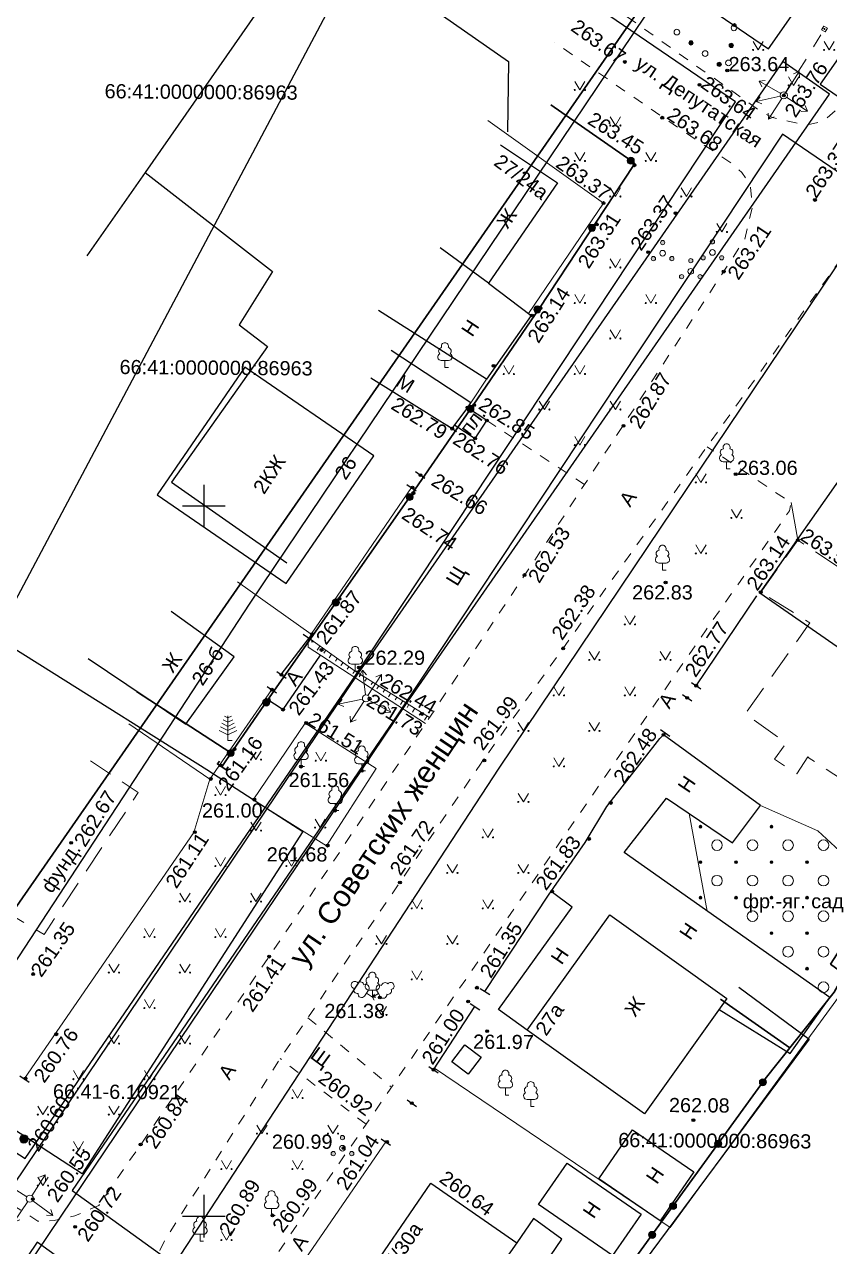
# Model space of a CAD drawing. Header units: metres. Extents: x -1448899 to 1563798, y -293564 to 398817.
# Drawn here: x 40487.4 to 40544.1, y 36947.9 to 37033.9 of the extents above; entities that cross this region are included whole.
import ezdxf
from ezdxf.enums import TextEntityAlignment as Align

# ---------------------------------------------------------------- set-up
doc = ezdxf.new("R2010")
doc.units = ezdxf.units.M
doc.set_wipeout_variables(frame=1)
doc.header["$PDMODE"] = 32
doc.header["$PDSIZE"] = 0.2
for name, pattern in [('atp_1.5x1.5', [3, 1.5, -1.5]), ('atp_1x1', [2, 1, -1]), ('atp_2x1', [3, 2, -1])]:
    doc.linetypes.add(name, pattern=pattern)
for name, color, linetype in [('LABELS', 254, 'Continuous'), ('P', 94, 'Continuous'), ('T', 1, 'Continuous'), ('Z', 30, 'Continuous'), ('Автодорожное хозяйство', 7, 'Continuous'), ('Газопроводы', 7, 'Continuous'), ('граница ск ЕКБ', 7, 'Continuous'), ('Здания и строения', 7, 'Continuous'), ('кадастр', 7, 'Continuous'), ('Объекты электропередачи', 7, 'Continuous'), ('Ограждения', 7, 'Continuous'), ('Откосы', 7, 'Continuous'), ('Отметка', 7, 'Continuous'), ('Пикет', 7, 'Continuous'), ('Растительность', 7, 'Continuous'), ('Сетка координат', 7, 'Continuous')]:
    doc.layers.add(name, color=color, linetype=linetype)
doc.styles.get("Standard").update_dxf_attribs({"font": 'arial.ttf'})
doc.styles.add('Бм431', font='')
doc.styles.get('Бм431').set_extended_font_data('Bm431', italic=True)
doc.linetypes.add('atp_0x1', pattern='A,0,[133,ltypeshp.shx,S=0.05,R=0,X=0,Y=0],-1', length=1)
doc.linetypes.add('atp_121_g', pattern='A,8,-0.6,["Г",Бм431,S=2,R=0,X=0,Y=-1],-2.3,24', length=34.9)
doc.linetypes.add('atp_474_1a', pattern='A,1,-0.4,[133,ltypeshp.shx,S=0.1,R=0,X=0,Y=0],0.0001,[133,ltypeshp.shx,S=0.2,R=0,X=-0.1,Y=0],0,[133,ltypeshp.shx,S=0.3,R=0,X=-0.2,Y=0],0.0001,[133,ltypeshp.shx,S=0.4,R=0,X=-0.3,Y=0],0,[133,ltypeshp.shx,S=0.5,R=0,X=-0.4,Y=0],0.0001,[130,ltypeshp.shx,S=0.25,R=0,X=0.1,Y=0.75],-0.6,3', length=5.0003)
doc.linetypes.add('atp_474_2a', pattern='A,1,-0.4,[133,ltypeshp.shx,S=0.1,R=0,X=0,Y=0],0.0001,[133,ltypeshp.shx,S=0.2,R=0,X=-0.1,Y=0],0,[133,ltypeshp.shx,S=0.3,R=0,X=-0.2,Y=0],0.0001,[133,ltypeshp.shx,S=0.4,R=0,X=-0.3,Y=0],0,[133,ltypeshp.shx,S=0.5,R=0,X=-0.4,Y=0],-0.6,3', length=5.0002)
doc.linetypes.add('atp_475_1', pattern='A,2.5,[130,ltypeshp.shx,S=0.4,R=0,X=0,Y=0.4],2.5', length=5)
doc.linetypes.add('atp_476_3', pattern='A,1,[131,ltypeshp.shx,S=0.56,R=0,X=-0.56,Y=-0.56],5,[131,ltypeshp.shx,S=0.56,R=180,X=0.56,Y=0.56],4', length=10)

# ---------------------------------------------------------------- blocks, each defined once
blk = doc.blocks.new('A$C441d7248')
at = {"layer": 'граница ск ЕКБ', "color": 5, "lineweight": 30}
blk.add_lwpolyline([(216.791, 5.82), (307.271, 137.682), (92.911, 286.428), (0, 152.622), (216.791, 5.82)], dxfattribs=at)
blk = doc.blocks.new('atp_390a')
at = {"color": 0, "linetype": 'ByBlock', "lineweight": -2}
for points in [[(0, 0.99), (-0.51, 0.99)], [(0, 0.99), (0.51, 0.99)], [(0, 0), (0, 0.99)], [(0.5, 0), (0, 0)]]:
    blk.add_lwpolyline(points, dxfattribs=at)
for centre, start, end in [((0, 3), 90, 202.242), ((0, 3), 337.758, 90), ((-0.51, 1.49), 115.6346, 270), ((-0.39, 2.32), 97.9406, 227.8197), ((0.39, 2.32), 312.1803, 82.0594), ((0.51, 1.49), 270, 64.3654)]:
    blk.add_arc(centre, 0.5, start, end, dxfattribs=at)
blk = doc.blocks.new('atp_106a')
at = {"color": 0, "linetype": 'ByBlock', "lineweight": -2}
blk.add_circle((0, 0), 0.5, dxfattribs=at)
blk = doc.blocks.new('atp_115c')
at = {"color": 0, "linetype": 'ByBlock', "lineweight": -2}
for points in [[(3.29, -0.5), (4, 0), (3.29, 0.5)], [(0.5, 0), (4, 0)]]:
    blk.add_lwpolyline(points, dxfattribs=at)
blk = doc.blocks.new('atp_107a')
at = {"linetype": 'ByBlock', "lineweight": -2}
h = blk.add_hatch(color=0, dxfattribs=at)
edge = h.paths.add_edge_path()
edge.add_arc((0, 0), 0.5, 0, 360)
at = {"color": 0, "linetype": 'ByBlock', "lineweight": -2}
blk.add_circle((0, 0), 0.5, dxfattribs=at)
blk = doc.blocks.new('atp_395')
at = {"linetype": 'ByBlock', "lineweight": -2}
h = blk.add_hatch(color=0, dxfattribs=at)
h.paths.add_polyline_path([(0.3, 1.5, 1), (-0.3, 1.5, 1)])
h.paths.add_polyline_path([(-1.6, -0.75, 1), (-1, -0.75, 1)])
h.paths.add_polyline_path([(1.6, -0.75, 1), (1, -0.75, 1)])
at = {"color": 0, "linetype": 'ByBlock', "lineweight": -2}
for centre, radius in [((0, 1.5), 0.3), ((0, 0), 0.4), ((-1.3, -0.75), 0.3), ((1.3, -0.75), 0.3)]:
    blk.add_circle(centre, radius, dxfattribs=at)
blk = doc.blocks.new('atp_390f')
at = {"color": 0, "linetype": 'ByBlock', "lineweight": -2}
for points in [[(0.5, 3.45), (0, 3.2), (-0.5, 3.45)], [(0.6, 0), (0, 0), (0, 3.5)], [(1.06, 1.93), (0, 1.4), (-1.06, 1.93)], [(0.88, 2.44), (0, 2), (-0.87, 2.44)], [(0.68, 2.94), (0, 2.6), (-0.68, 2.94)], [(1.25, 1.43), (0, 0.8), (-1.25, 1.43)]]:
    blk.add_lwpolyline(points, dxfattribs=at)
blk = doc.blocks.new('atp_108f')
at = {"color": 0, "linetype": 'ByBlock', "lineweight": -2}
blk.add_wipeout([(-0.3, -0.3), (0.3, -0.3), (0.3, 0.3), (-0.3, 0.3)], dxfattribs=at)
at = {"linetype": 'ByBlock', "lineweight": -2}
h = blk.add_hatch(color=0, dxfattribs=at)
edge = h.paths.add_edge_path()
edge.add_arc((0, 0), 0.072, 0, 360)
at = {"color": 0, "linetype": 'ByBlock', "lineweight": -2}
blk.add_lwpolyline([(-0.3, -0.3), (0.3, -0.3), (0.3, 0.3), (-0.3, 0.3)], close=True, dxfattribs=at)
blk.add_circle((0, 0), 0.072, dxfattribs=at)
blk = doc.blocks.new('atp_397b')
at = {"color": 0, "linetype": 'ByBlock', "lineweight": -2}
blk.add_circle((0, 0), 0.4, dxfattribs=at)
blk = doc.blocks.new('atp_397a')
at = {"linetype": 'ByBlock', "lineweight": -2}
blk.add_hatch(color=0, dxfattribs=at).paths.add_polyline_path([(-0.3, 0, 1), (0.3, 0, 1)])
at = {"color": 0, "linetype": 'ByBlock', "lineweight": -2}
blk.add_circle((0, 0), 0.3, dxfattribs=at)
blk = doc.blocks.new('atp_409')
at = {"color": 0, "linetype": 'ByBlock', "lineweight": -2}
blk.add_circle((0, 0), 0.75, dxfattribs=at)
blk = doc.blocks.new('atp_410')
at = {"linetype": 'ByBlock', "lineweight": -2}
h = blk.add_hatch(color=0, dxfattribs=at)
edge = h.paths.add_edge_path()
edge.add_arc((0, 0), 0.2, 0, 360)
at = {"color": 0, "linetype": 'ByBlock', "lineweight": -2}
blk.add_circle((0, 0), 0.2, dxfattribs=at)
blk = doc.blocks.new('atp_416')
at = {"color": 0, "linetype": 'ByBlock', "lineweight": -2}
blk.add_lwpolyline([(0.72, 1.2), (0, 0), (-0.72, 1.2)], dxfattribs=at)
for centre in [(-0.72, 0), (0.72, 0)]:
    blk.add_circle(centre, 0.075, dxfattribs=at)
blk = doc.blocks.new('atp_122c')
at = {"linetype": 'ByBlock', "lineweight": -2}
h = blk.add_hatch(color=0, dxfattribs=at)
edge = h.paths.add_edge_path()
edge.add_arc((0, 0), 0.6, 0, 360)
at = {"color": 0, "linetype": 'ByBlock', "lineweight": -2}
blk.add_circle((0, 0), 0.6, dxfattribs=at)
blk = doc.blocks.new('atp_122b')
at = {"color": 0, "linetype": 'ByBlock', "lineweight": -2}
blk.add_lwpolyline([(0.5, 0.75), (0, 0.75), (0, -0.75), (0.5, -0.75)], dxfattribs=at)
blk = doc.blocks.new('A$C0BB7152E')
at = {"layer": 'P', "linetype": 'Continuous'}
for points in [[(1532936.3, 387509.92), (1532947.55, 387526.19), (1532965.08, 387513.41), (1532953.81, 387497.97)], [(1532849.27, 387494.03), (1532851.59, 387497.3), (1532862.9, 387511.72), (1532867.12, 387515.92), (1532885.83, 387504.39), (1532897.47, 387497.21), (1532901.62, 387494.57), (1532904.27, 387492.89), (1532888.92, 387468.66), (1532885.61, 387470.78), (1532869.5, 387481.09)]]:
    blk.add_lwpolyline(points, close=True, dxfattribs=at)
at = {"layer": 'T', "linetype": 'Continuous'}
for points in [[(1532840.65, 387571.08), (1532854.07, 387590.78), (1532874.94, 387576.14), (1532891.11, 387565.48), (1532893.58, 387563.83), (1532903.4, 387557.35), (1532904.65, 387556.53), (1532906.09, 387555.62), (1532918.33, 387547.23), (1532918.29, 387542.27)], [(1532904.65, 387556.53), (1532892.81, 387539.21), (1532888.74, 387533.3)], [(1532892.81, 387539.21), (1532901.82, 387532.31), (1532899.5, 387528.54), (1532901.51, 387527.03), (1532894.83, 387517.41), (1532902.99, 387511.8)], [(1532935.04, 387482.18), (1532940.02, 387478.55), (1532926.85, 387460.52)]]:
    blk.add_lwpolyline(points, dxfattribs=at)
at = {"layer": 'Z', "linetype": 'Continuous'}
for points in [[(1532066.67, 375431.54), (1531673.18, 376679.56), (1531389.95, 377957.12), (1531219.14, 379254.51), (1531162.06, 380561.85), (1531219.14, 381869.18), (1531389.95, 383166.57), (1531673.18, 384444.13), (1532066.67, 385692.15), (1532567.45, 386901.12), (1533171.68, 388061.85), (1533874.78, 389165.49), (1534671.4, 390203.66)], [(1532745.68, 387562.25), (1532781.29, 387538.17), (1532822.26, 387511.31), (1532861.22, 387484.8), (1532884.9, 387469.72), (1532907.52, 387503.34), (1532934.33, 387544.5), (1532895.86, 387570.31)], [(1532898.32, 387573.96), (1532936.62, 387548.27), (1532969.91, 387596.63)], [(1532973.48, 387594.06), (1532940.27, 387545.81), (1532978, 387520.44), (1533024.5, 387489.47)], [(1533022.06, 387485.81), (1532975.56, 387516.78), (1532937.66, 387542.26), (1532910.87, 387501.15), (1532888.21, 387467.49), (1532917.11, 387446.98), (1532947.56, 387426.35), (1533026.55, 387374.35)], [(1533021.37, 387372.47), (1532945.12, 387422.69), (1532914.63, 387443.35), (1532885.77, 387463.83), (1532859.8, 387424.7), (1532844.12, 387401.76), (1532839.62, 387397.85), (1532837.99, 387399.02), (1532840.89, 387404.12), (1532856.47, 387426.93), (1532882.45, 387466.06), (1532858.83, 387481.1), (1532819.82, 387507.65)]]:
    blk.add_lwpolyline(points, dxfattribs=at)
for points in [[(1533097.19, 387762.94), (1533070.58, 387723.24), (1533071.56, 387707.06), (1533055.42, 387680.86), (1533041.73, 387657.54), (1533027.45, 387637.63), (1533010.33, 387631.95), (1532946.15, 387540.01), (1532918.03, 387497.47), (1532895.06, 387461.77), (1532867.1, 387419.72), (1532845.93, 387387.45), (1532828.37, 387398.97), (1532849.58, 387431.3), (1532877.48, 387473.27), (1532900.43, 387508.95), (1532928.77, 387551.81), (1532997.11, 387649.69), (1533014.37, 387655.41), (1533024.11, 387669), (1533037.42, 387691.68), (1533050.2, 387712.42), (1533049.2, 387729.04), (1533079.74, 387774.63)], [(1532937.63, 387547.37), (1532908.06, 387504.07), (1532884.93, 387469.12), (1532857.09, 387427.06), (1532841.7, 387403.78), (1532845.04, 387401.56), (1532860.43, 387424.85), (1532888.27, 387466.9), (1532911.39, 387501.83), (1532940.93, 387545.11)]]:
    blk.add_lwpolyline(points, close=True, dxfattribs=at)
at = {"layer": 'LABELS'}
for s, p in [('66:41:0000000:86963', (1532896.695, 387544.915)), ('66:41:0000000:86963', (1532897.9, 387525.505)), ('66:41-6.10921', (1532891.315, 387474.465)), ('66:41:0000000:86963', (1532933.435, 387471.35))]:
    blk.add_text(s, height=1, dxfattribs=at).set_placement(p, align=Align.MIDDLE_CENTER)
blk = doc.blocks.new('A$C0ab4c2d5')
for points in [[(59.767, 243.185), (63.777, 240.51), (58.92, 233.462), (61.906, 231.166), (58.772, 226.698), (51.166, 231.536)], [(50.627, 226.79), (56.353, 223.206), (57.39, 224.6), (57.671, 225.022), (52.05, 228.7)], [(56.544, 223.463), (57.968, 222.522), (58.79, 223.777), (57.441, 224.675)], [(53.157, 219.279), (53.817, 218.827)], [(30.715, 207.024), (37.609, 202.398), (41.009, 207.142), (36.557, 210.333)], [(45.872, 208.726), (46.533, 208.275)], [(43.328, 205.056), (43.988, 204.604)], [(75.142, 182.307), (80.145, 179.21), (82.936, 183.147), (68.475, 193.352), (71.448, 197.178), (76.094, 194.035), (78.069, 196.662), (71.235, 201.644)], [(61.642, 180.856), (59.627, 182.297), (64.792, 189.519), (63.32, 190.614)], [(57.627, 182.729), (58.296, 182.29)], [(25.907, 177.639), (26.567, 177.187)], [(51.357, 173.205), (52.016, 172.751)], [(55.673, 158.428), (58.142, 156.691), (59.077, 158.099), (60.477, 157.079), (63.079, 160.76), (61.283, 162.037), (64.068, 166.147), (62.083, 167.599), (60.914, 165.881)]]:
    blk.add_lwpolyline(points)
for points in [[(44.667, 212.312), (50.841, 221.29), (41.763, 227.533), (35.589, 218.555)], [(61.642, 180.856), (67.445, 188.969), (75.689, 183.072), (69.887, 174.959)], [(56.333, 178.624), (57.25, 179.828), (58.4, 178.951), (57.484, 177.748)], [(66.686, 170.392), (69.045, 173.837), (73.359, 170.883), (71, 167.437)], [(62.442, 168.577), (64.446, 171.484), (69.653, 167.895), (67.649, 164.988)], [(55.673, 158.428), (49.795, 162.705), (54.851, 170.075), (60.914, 165.881)]]:
    blk.add_lwpolyline(points, close=True)
for points, elevation in [([(55.991, 223.454), (56.651, 223.002)], 262.793), ([(53.763, 220.18), (54.423, 219.728)], 262.664), ([(73.542, 205.108), (77.814, 211.429)], -1.711), ([(44.314, 205.886), (46.495, 208.737)], -1.312), ([(43.24, 204.228), (44.446, 203.425), (47.083, 207.262)], 262.406), ([(44.007, 206.096), (44.667, 205.644)], -1.312), ([(58.662, 183.575), (63.129, 190.365), (65.722, 194.061), (67.253, 196.59), (70.972, 201.386), (71.235, 201.644), (71.353, 201.79)], -1.711), ([(58.328, 183.795), (58.996, 183.355)], -1.711), ([(55.038, 178.066), (57.961, 182.51)], -1.711), ([(54.708, 178.293), (55.367, 177.839)], -1.711), ([(53.183, 175.936), (53.842, 175.482)], 261.002)]:
    blk.add_lwpolyline(points, dxfattribs=dict(elevation=elevation))
at = {"layer": 'Автодорожное хозяйство', "color": 7, "linetype": 'atp_1.5x1.5', "lineweight": 15, "ltscale": 0.5, "flags": 128}
for points in [[(58.79, 223.777), (65.67, 219.278)], [(46.191, 181.73), (52.083, 176.838)], [(50.293, 174.235), (44.243, 178.846)]]:
    blk.add_lwpolyline(points, dxfattribs=at)
at = {"layer": 'Автодорожное хозяйство', "color": 7, "linetype": 'atp_0x1', "lineweight": 15, "ltscale": 0.5, "flags": 128}
blk.add_lwpolyline([(80.695, 215.355), (80.213, 217.999)], dxfattribs=at)
at = {"layer": 'Газопроводы', "ltscale": 0.5}
for points in [[(58.92, 233.462), (55.499, 235.94)], [(73.213, 205.335), (73.871, 204.881)], [(71.024, 202.017), (71.682, 201.563)]]:
    blk.add_lwpolyline(points, dxfattribs=at)
at = {"layer": 'Газопроводы', "linetype": 'atp_121_g', "lineweight": 30, "ltscale": 0.5, "flags": 128}
blk.add_lwpolyline([(40.762, 200.369), (34.118, 204.701)], dxfattribs=at)
at = {"layer": 'Газопроводы', "ltscale": 0.5, "elevation": 262.717}
blk.add_lwpolyline([(72.565, 204.484), (73.223, 204.03)], dxfattribs=at)
at = {"layer": 'Газопроводы', "linetype": 'atp_121_g', "lineweight": 30, "ltscale": 0.5, "elevation": 262.406, "flags": 128}
for points in [[(66.94, 161.621), (78.402, 177.417), (83.24, 183.531), (83.949, 184.801), (82.994, 185.505), (89.072, 194.943), (86.335, 196.722), (87.911, 199.119), (87.648, 199.292)], [(80.133, 179.605), (75.244, 183.032)]]:
    blk.add_lwpolyline(points, dxfattribs=at)
at = {"layer": 'Здания и строения', "color": 7, "linetype": 'atp_2x1', "lineweight": 15, "flags": 128}
blk.add_lwpolyline([(78.077, 211.687), (80.695, 215.355), (92.651, 207.457), (85.898, 197.134), (81.493, 200.016), (81.384, 200.088), (80.613, 198.91), (79.058, 199.928), (79.873, 201.076), (76.986, 203.126), (81.534, 209.53)], close=True, dxfattribs=at)
blk.add_lwpolyline([(24.478, 189.446), (27.619, 187.588), (34.253, 197.586), (30.885, 199.821)], dxfattribs=at)
at = {"layer": 'Ограждения', "color": 7, "linetype": 'atp_476_3', "lineweight": 15, "ltscale": 0.5, "flags": 128}
blk.add_lwpolyline([(61.718, 231.31), (67.008, 239.09), (58.868, 244.904)], dxfattribs=at)
at = {"layer": 'Ограждения', "color": 7, "linetype": 'atp_474_1a', "lineweight": 15, "ltscale": 0.5, "flags": 128}
blk.add_lwpolyline([(57.671, 225.022), (58.772, 226.698)], dxfattribs=at)
at = {"layer": 'Ограждения', "color": 7, "linetype": 'atp_474_1a', "lineweight": 15, "ltscale": 0.5, "elevation": 262.406, "flags": 128}
for points in [[(41.24, 212.431), (46.423, 208.728), (53.487, 219.053)], [(26.24, 177.439), (38.158, 194.779), (39.289, 198.534)], [(51.687, 172.978), (43.726, 161.417), (59.81, 150.663)]]:
    blk.add_lwpolyline(points, dxfattribs=at)
at = {"layer": 'Ограждения', "color": 7, "linetype": 'atp_476_3', "lineweight": 15, "ltscale": 0.5, "elevation": 262.406, "flags": 128}
blk.add_lwpolyline([(39.289, 198.534), (43.658, 204.83)], dxfattribs=at)
at = {"layer": 'Ограждения', "color": 7, "linetype": 'atp_475_1', "lineweight": 15, "ltscale": 0.5, "elevation": 262.406, "flags": 128}
for points in [[(33.582, 202.416), (39.288, 198.534)], [(55.117, 178.186), (71.714, 166.953), (83.631, 183.267), (83.631, 183.267)]]:
    blk.add_lwpolyline(points, dxfattribs=at)
at = {"layer": 'Ограждения', "color": 7, "linetype": 'atp_474_2a', "lineweight": 15, "ltscale": 0.5, "elevation": 262.406, "flags": 128}
blk.add_lwpolyline([(47.513, 193.836), (42.35, 197.076), (46.004, 202.476), (51.001, 199.281)], close=True, dxfattribs=at)
at = {"layer": 'Откосы', "color": 7, "linetype": 'Continuous', "lineweight": 15, "flags": 128}
for points in [[(46.639, 208.189), (46.431, 208.196)], [(47.047, 207.899), (46.851, 207.612)], [(47.454, 207.608), (47.315, 207.405)], [(47.861, 207.318), (47.689, 207.066)], [(48.268, 207.028), (48.141, 206.842)], [(48.675, 206.738), (48.526, 206.52)], [(49.082, 206.447), (48.967, 206.278)], [(49.489, 206.157), (49.364, 205.973)], [(49.912, 205.891), (49.805, 205.723)], [(50.337, 205.627), (50.207, 205.423)], [(50.762, 205.363), (50.649, 205.186)], [(51.187, 205.099), (51.045, 204.876)], [(51.611, 204.835), (51.493, 204.649)], [(52.036, 204.571), (51.882, 204.33)], [(52.461, 204.307), (52.336, 204.112)], [(52.885, 204.044), (52.72, 203.784)], [(53.31, 203.78), (53.18, 203.575)], [(53.735, 203.516), (53.557, 203.237)], [(54.159, 203.252), (54.023, 203.038)], [(54.584, 202.988), (54.395, 202.691)]]:
    blk.add_lwpolyline(points, dxfattribs=at)
at = {"layer": 'Пикет', "color": 0}
for p in [(76.225, 251.628, 263.929), (82.567, 251.349, 264.108), (68.515, 249.025, 263.673), (75.726, 248.428, 263.643), (73.766, 247.412, 263.64), (71.147, 245.101, 263.677), (68.994, 242.093, 263.451), (69.195, 241.753, 263.463), (81.897, 239.308, 263.373), (67.008, 239.09, 263.365), (72.077, 238.373, 263.37), (66.538, 237.588, 263.314), (70.154, 235.63, 263.183), (75.473, 234.266, 263.21), (62.574, 231.696, 263.141), (61.978, 231.176, 263.049), (59.27, 227.634, 262.897), (57.437, 224.696, 263.135), (57.903, 224.858, 262.847), (58.79, 223.777, 262.803), (56.353, 223.206, 262.793), (68.417, 223.401), (57.968, 222.522, 262.758), (54.125, 219.932, 262.664), (76.319, 220.002, 263.065), (53.56, 219.063, 262.744), (53.621, 218.655, 262.744), (80.695, 215.355, 263.555), (61.441, 212.901, 262.526), (71.38, 212.372, 262.825), (48.425, 211.223, 262.832), (78.077, 211.687, 263.143), (46.495, 208.737, 261.869), (47.163, 207.626, 261.78), (64.164, 207.738), (44.337, 205.87, 261.57), (49.794, 206.387, 262.294), (43.658, 204.83, 261.48), (73.542, 205.108, 262.772), (43.431, 204.107, 261.474), (72.894, 204.257, 262.717), (44.446, 203.425, 261.427), (54.235, 203.119, 262.439), (46.077, 202.485, 261.51), (71.235, 201.644, 262.483), (41.025, 200.627, 261.159), (58.615, 199.851, 261.991), (40.068, 199.492, 261.02), (45.715, 199.411, 261.512), (49.988, 199.116, 261.563), (39.362, 198.543, 260.929), (42.422, 197.086, 261.008), (48.117, 196.313, 261.547), (67.516, 196.849, 262.211), (38.23, 194.789, 261.108), (29.523, 194.044, 262.677), (47.585, 193.845, 261.679), (65.985, 194.319, 261.989), (52.675, 191.255), (63.393, 190.623, 261.831), (43.467, 186.032), (26.853, 184.802, 261.354), (58.096, 183.844, 261.345), (51.263, 183.15, 261.377), (57.482, 182.868, 261.347), (58.818, 180.778, 261.97), (28.479, 180.563, 260.813), (26.313, 177.448, 260.762), (55.038, 178.066, 261.172), (53.513, 175.709, 261.002), (73.334, 174.512, 262.076), (51.759, 172.987, 261.041), (34.421, 172.801), (48.699, 172.549, 260.985), (43.708, 167.809, 260.986), (29.814, 167.005, 260.72)]:
    blk.add_point(p, dxfattribs=at)
at = {"layer": 'Растительность', "color": 7, "linetype": 'atp_0x1', "lineweight": 15, "flags": 128}
for points in [[(78.069, 196.662), (82.101, 194.899), (84.244, 192.919), (85.823, 190.729)], [(73.032, 196.106), (74.299, 189.242)]]:
    blk.add_lwpolyline(points, dxfattribs=at)
at = {"layer": 'Газопроводы', "linetype": 'Continuous', "lineweight": 30, "xscale": 0.5000000000000002, "yscale": 0.5000000000000002, "zscale": 0.5000000000000002, "rotation": 56.49712372759626}
blk.add_blockref('atp_122b', (40.139, 199.388), dxfattribs=at)
at = {"layer": 'Газопроводы', "color": 7, "linetype": 'Continuous', "lineweight": 15, "xscale": 0.5, "yscale": 0.5, "zscale": 0.5}
blk.add_blockref('atp_122c', (26.202, 173.193), dxfattribs=at)
at = {"layer": 'кадастр', "rotation": 359.5536696139991}
blk.add_blockref('A$C0BB7152E', (-1535830.425, -375345.193), dxfattribs=at)
at = {"layer": 'Объекты электропередачи', "color": 7, "linetype": 'Continuous', "lineweight": 15, "xscale": 0.5, "yscale": 0.5, "zscale": 0.5}
for p in [(68.927, 242.079, 262.406), (66.198, 237.343), (62.352, 231.594), (57.64, 224.6), (53.357, 218.397), (48.162, 210.964), (43.255, 203.919, -1.408), (40.762, 200.369)]:
    blk.add_blockref('atp_107a', p, dxfattribs=at)
at = {"layer": 'Объекты электропередачи', "color": 7, "linetype": 'Continuous', "lineweight": 15, "xscale": 0.4999999999999996, "yscale": 0.4999999999999996, "zscale": 0.4999999999999996, "rotation": 321.2733548779389}
for p in [(78.232, 177.183, 262.406), (75.084, 172.845, 262.406), (71.908, 168.468, 262.406), (70.434, 166.436, 262.406)]:
    blk.add_blockref('atp_107a', p, dxfattribs=at)
at = {"layer": 'Растительность', "color": 7, "linetype": 'Continuous', "lineweight": 15}
for name, p, xscale, yscale, zscale, rotation in [('atp_397b', (72.174, 251.128), 0.4999999999999999, 0.4999999999999999, 0.4999999999999999, 142.7605187716614), ('atp_397b', (76.194, 251.43), 0.4999999999999999, 0.4999999999999999, 0.4999999999999999, 261.1368196406746), ('atp_397a', (73.169, 250.371), 0.4999999999999999, 0.4999999999999999, 0.4999999999999999, 142.7605187716614), ('atp_397b', (74.164, 249.615), 0.5000000000000004, 0.5000000000000004, 0.5000000000000004, 142.7605184397763), ('atp_397a', (76.002, 250.195), 0.5, 0.5, 0.5, 261.1368197049058), ('atp_397a', (75.16, 248.858), 0.4999999999999999, 0.4999999999999999, 0.4999999999999999, 142.7605187716614), ('atp_397b', (75.809, 248.96), 0.4999999999999983, 0.4999999999999983, 0.4999999999999983, 261.1368200525782), ('atp_390a', (50.733, 183.185, 261.55), 0.500000000000001, 0.500000000000001, 0.500000000000001, 55.38416432998906), ('atp_390a', (50.733, 183.185, 261.55), 0.5000000000000002, 0.5000000000000002, 0.5000000000000002, 301.06300472474)]:
    blk.add_blockref(name, p, dxfattribs=dict(at, xscale=xscale, yscale=yscale, zscale=zscale, rotation=rotation))
for name, p, xscale, yscale, zscale in [('atp_416', (77.897, 249.877), 0.5, 0.5, 0.5), ('atp_416', (82.897, 249.877), 0.5, 0.5, 0.5), ('atp_416', (65.343, 247.054), 0.5, 0.5, 0.5), ('atp_416', (67.843, 244.554), 0.5, 0.5, 0.5), ('atp_416', (65.343, 242.054), 0.5, 0.5, 0.5), ('atp_416', (70.343, 242.054), 0.5, 0.5, 0.5), ('atp_416', (67.843, 239.554), 0.5, 0.5, 0.5), ('atp_416', (72.843, 239.554), 0.5, 0.5, 0.5), ('atp_416', (75.343, 237.054), 0.5, 0.5, 0.5), ('atp_395', (71.172, 235.559), 0.5, 0.5, 0.5), ('atp_395', (74.676, 235.612), 0.5, 0.5, 0.5), ('atp_416', (67.843, 234.554), 0.5, 0.5, 0.5), ('atp_395', (73.156, 234.284), 0.5, 0.5, 0.5), ('atp_416', (65.343, 232.054), 0.5, 0.5, 0.5), ('atp_416', (70.343, 232.054), 0.5, 0.5, 0.5), ('atp_416', (67.843, 229.554), 0.5, 0.5, 0.5), ('atp_390a', (55.843, 227.511), 0.5, 0.5, 0.5), ('atp_416', (60.343, 227.054), 0.5, 0.5, 0.5), ('atp_416', (65.343, 227.054), 0.5, 0.5, 0.5), ('atp_416', (62.843, 224.554), 0.5, 0.5, 0.5), ('atp_416', (67.843, 224.554), 0.5, 0.5, 0.5), ('atp_416', (65.343, 222.054), 0.5, 0.5, 0.5), ('atp_390a', (75.678, 220.385, 262.86), 0.5, 0.5, 0.5), ('atp_416', (73.869, 219.423), 0.5, 0.5, 0.5), ('atp_416', (76.369, 216.923), 0.5, 0.5, 0.5), ('atp_390a', (71.162, 213.25, 262.75), 0.5, 0.5, 0.5), ('atp_416', (73.869, 214.423), 0.5, 0.5, 0.5), ('atp_416', (68.869, 209.423), 0.5, 0.5, 0.5), ('atp_390a', (49.53, 206.128, -0.587), 0.5, 0.5, 0.5), ('atp_416', (66.369, 206.923), 0.5, 0.5, 0.5), ('atp_416', (71.369, 206.923), 0.5, 0.5, 0.5), ('atp_416', (63.869, 204.423), 0.5, 0.5, 0.5), ('atp_416', (68.869, 204.423), 0.5, 0.5, 0.5), ('atp_390f', (40.564, 201.245), 0.5, 0.5, 0.5), ('atp_416', (61.369, 201.923), 0.5, 0.5, 0.5), ('atp_416', (66.369, 201.923), 0.5, 0.5, 0.5), ('atp_390a', (45.717, 199.412, -1.37), 0.4999999999999999, 0.4999999999999999, 0.4999999999999999), ('atp_390a', (49.99, 199.118, -1.319), 0.4999999999999999, 0.4999999999999999, 0.4999999999999999), ('atp_416', (42.541, 199.904), 0.5, 0.5, 0.5), ('atp_416', (47.109, 199.828), 0.4999999999999999, 0.4999999999999999, 0.4999999999999999), ('atp_416', (63.869, 199.423), 0.5, 0.5, 0.5), ('atp_416', (40.041, 197.404), 0.5, 0.5, 0.5), ('atp_390a', (48.119, 196.314, -1.335), 0.4999999999999999, 0.4999999999999999, 0.4999999999999999), ('atp_416', (61.369, 196.923), 0.5, 0.5, 0.5), ('atp_416', (42.541, 194.904), 0.5, 0.5, 0.5), ('atp_416', (47.062, 195.12), 0.4999999999999999, 0.4999999999999999, 0.4999999999999999), ('atp_416', (58.869, 194.423), 0.5, 0.5, 0.5), ('atp_410', (73.838, 195.179), 0.5, 0.5, 0.5), ('atp_410', (78.838, 195.179), 0.5, 0.5, 0.5), ('atp_409', (75, 193.879), 0.5, 0.5, 0.5), ('atp_409', (77.5, 193.879), 0.5, 0.5, 0.5), ('atp_409', (80, 193.879), 0.5, 0.5, 0.5), ('atp_409', (82.5, 193.879), 0.5, 0.5, 0.5), ('atp_416', (40.041, 192.404), 0.5, 0.5, 0.5), ('atp_416', (45.041, 192.404), 0.5, 0.5, 0.5), ('atp_410', (73.838, 192.679), 0.5, 0.5, 0.5), ('atp_410', (76.338, 192.679), 0.5, 0.5, 0.5), ('atp_410', (78.838, 192.679), 0.5, 0.5, 0.5), ('atp_410', (81.338, 192.679), 0.5, 0.5, 0.5), ('atp_416', (56.369, 191.923), 0.5, 0.5, 0.5), ('atp_416', (61.369, 191.923), 0.5, 0.5, 0.5), ('atp_409', (75, 191.379), 0.5, 0.5, 0.5), ('atp_409', (77.5, 191.379), 0.5, 0.5, 0.5), ('atp_409', (80, 191.379), 0.5, 0.5, 0.5), ('atp_409', (82.5, 191.379), 0.5, 0.5, 0.5), ('atp_416', (37.541, 189.904), 0.5, 0.5, 0.5), ('atp_416', (42.541, 189.904), 0.5, 0.5, 0.5), ('atp_410', (73.838, 190.179), 0.5, 0.5, 0.5), ('atp_410', (76.338, 190.179), 0.5, 0.5, 0.5), ('atp_410', (78.838, 190.179), 0.5, 0.5, 0.5), ('atp_410', (81.338, 190.179), 0.5, 0.5, 0.5), ('atp_416', (53.869, 189.423), 0.5, 0.5, 0.5), ('atp_416', (58.869, 189.423), 0.5, 0.5, 0.5), ('atp_409', (77.5, 188.879), 0.5, 0.5, 0.5), ('atp_409', (80, 188.879), 0.5, 0.5, 0.5), ('atp_409', (82.5, 188.879), 0.5, 0.5, 0.5), ('atp_416', (35.041, 187.404), 0.5, 0.5, 0.5), ('atp_416', (40.041, 187.404), 0.5, 0.5, 0.5), ('atp_410', (78.838, 187.679), 0.5, 0.5, 0.5), ('atp_410', (81.338, 187.679), 0.5, 0.5, 0.5), ('atp_416', (51.369, 186.923), 0.5, 0.5, 0.5), ('atp_416', (56.369, 186.923), 0.5, 0.5, 0.5), ('atp_409', (80, 186.379), 0.5, 0.5, 0.5), ('atp_409', (82.5, 186.379), 0.5, 0.5, 0.5), ('atp_416', (32.541, 184.904), 0.5, 0.5, 0.5), ('atp_416', (37.541, 184.904), 0.5, 0.5, 0.5), ('atp_416', (53.869, 184.423), 0.5, 0.5, 0.5), ('atp_410', (81.338, 185.179), 0.5, 0.5, 0.5), ('atp_390a', (50.733, 183.185, 260.044), 0.4999999999999999, 0.4999999999999999, 0.4999999999999999), ('atp_409', (82.5, 183.879), 0.5, 0.5, 0.5), ('atp_416', (35.041, 182.404), 0.5, 0.5, 0.5), ('atp_416', (51.369, 181.923), 0.5, 0.5, 0.5), ('atp_416', (32.541, 179.904), 0.5, 0.5, 0.5), ('atp_416', (37.541, 179.904), 0.5, 0.5, 0.5), ('atp_416', (30.041, 177.404), 0.5, 0.5, 0.5), ('atp_416', (35.041, 177.404), 0.5, 0.5, 0.5), ('atp_390a', (60.1, 176.286, -1.506), 0.5, 0.5, 0.5), ('atp_416', (45.463, 176.071), 0.5, 0.5, 0.5), ('atp_390a', (61.888, 175.477, -1.506), 0.5, 0.5, 0.5), ('atp_416', (27.541, 174.904), 0.5, 0.5, 0.5), ('atp_416', (32.541, 174.904), 0.5, 0.5, 0.5), ('atp_416', (42.963, 173.571), 0.5, 0.5, 0.5), ('atp_416', (47.963, 173.571), 0.5, 0.5, 0.5), ('atp_416', (30.041, 172.404), 0.5, 0.5, 0.5), ('atp_395', (48.63, 172.536), 0.5, 0.5, 0.5), ('atp_416', (40.463, 171.071), 0.5, 0.5, 0.5), ('atp_416', (45.463, 171.071), 0.5, 0.5, 0.5), ('atp_416', (27.541, 169.904), 0.5, 0.5, 0.5), ('atp_390a', (43.64, 167.797, -1.896), 0.5, 0.5, 0.5), ('atp_390a', (38.602, 165.986), 0.5, 0.5, 0.5), ('atp_416', (40.463, 166.071), 0.5, 0.5, 0.5)]:
    blk.add_blockref(name, p, dxfattribs=dict(at, xscale=xscale, yscale=yscale, zscale=zscale))
at = {"layer": 'Отметка'}
for s, rotation, p in [('263.67', 324.42412, (64.633, 251.296, 263.673)), ('ул. Депутатская', 326.3131, (69.151, 248.692)), ('263.76', 56.92456, (80.529, 245.036, 263.756)), ('263.64', 324.8424, (73.777, 247.292, 263.64)), ('263.45', 327.75584, (65.81, 244.725, 263.451)), ('263.68', 325.60627, (71.393, 245.086, 263.677)), ('263.37', 56.58318, (81.987, 239.353, 263.373)), ('27/24а', 323.49954, (59.216, 241.809)), ('263.37', 324.94839, (63.568, 241.685, 263.365)), ('263.37', 55.5016, (69.654, 235.655, 263.37)), ('Ж', 56.73636, (60.253, 237.206)), ('263.31', 57.33108, (65.973, 234.397, 263.314)), ('263.21', 56.31321, (76.507, 233.601, 263.21)), ('263.14', 57.43111, (62.435, 229.152, 263.141)), ('Н', 56.73636, (57.768, 229.601)), ('262.87', 58.08655, (69.587, 223.11, 262.87)), ('М', 328.15916, (52.299, 226.273, 262.793)), ('262.79', 328.15916, (51.968, 224.649, 262.793)), ('262.85', 327.47345, (58.128, 224.653, 262.847)), ('пл.', 52.90456, (57.597, 222.66)), ('262.76', 327.00567, (56.315, 222.214, 262.758)), ('2КЖ', 56.73636, (43.107, 218.517)), ('26', 56.73636, (48.85, 219.525)), ('262.66', 328.57901, (54.798, 219.284, 262.664)), ('А', 55.92893, (68.877, 217.628, 261.846)), ('262.74', 325.84234, (52.719, 216.941, 262.744)), ('262.53', 58.45052, (62.486, 212.256, 262.526)), ('263.55', 327.07101, (80.782, 215.425, 263.555)), ('263.14', 56.2616, (77.837, 211.719, 263.143)), ('Щ', 58.45052, (56.706, 212.045, 262.526)), ('261.87', 52.67036, (47.474, 207.913, 261.869)), ('262.38', 55.68933, (64.101, 208.241)), ('262.77', 56.15146, (73.493, 205.628, 262.772)), ('Ж', 56.73636, (36.689, 205.925)), ('26-б', 56.73636, (38.782, 205.026)), ('261.43', 52.90456, (45.552, 202.928)), ('А', 52.90456, (45.315, 204.993)), ('262.44', 329.9018, (51.191, 205.191, 262.439)), ('261.99', 53.33792, (58.524, 200.471, 261.991)), ('А', 57.01868, (71.639, 203.417, 262.406)), ('261.51', 328.33812, (46.101, 202.453, 261.51)), ('261.16', 54.52126, (40.605, 197.607, 261.159)), ('262.48', 55.96848, (68.457, 198.142, -1.711)), ('Н', 55.83414, (72.996, 197.478, 260.801)), ('262.67', 58.07665, (30.509, 193.674, 262.677)), ('261.72', 55.69486, (52.715, 191.661, 261.724)), ('261.11', 56.73636, (36.938, 190.754, 261.108)), ('261.83', 53.95821, (62.965, 190.619, 261.831)), ('фунд.', 56.73636, (28.164, 190.426, 261.108)), ('261.35', 54.95495, (27.424, 184.51, 261.354)), ('261.35', 57.74976, (59.078, 184.439, 261.345)), ('Н', 55.83414, (73.111, 187.128, 260.801)), ('261.41', 55.9559, (42.3, 182.047, 261.411)), ('Н', 55.83414, (64.058, 185.394, 260.801)), ('Ж', 55.83414, (69.245, 181.712, 260.801)), ('27а', 55.83414, (62.973, 180.377, 260.801)), ('261.00', 57.01868, (54.977, 178.343, 261.002)), ('260.76', 54.53673, (27.631, 177.066, 260.762)), ('261.97', 359.55367, (57.826, 179.545, 261.97)), ('Щ', 323.75602, (46.283, 178.944)), ('А', 55.92893, (40.658, 177.278, 261.846)), ('260.92', 323.75602, (46.842, 177.276)), ('260.60', 56.93229, (27.221, 172.221, 260.604)), ('260.84', 55.91801, (35.465, 172.41, 260.844)), ('262.08', 359.55367, (71.616, 175.082, 262.076)), ('261.04', 57.01868, (48.949, 169.489, 262.406)), ('260.55', 55.15508, (28.563, 168.645, 260.547)), ('260.64', 323.75602, (55.368, 170.229)), ('Н', 55.83414, (70.765, 169.938, 260.801)), ('260.72', 55.56103, (30.706, 165.875, 260.72)), ('260.89', 59.66061, (40.741, 166.272, 260.889)), ('260.99', 53.50633, (44.419, 166.517, 260.986)), ('Н', 55.83414, (66.312, 167.513, 260.801)), ('27-б/30а', 55.83414, (51.208, 162.297, 521.602)), ('А', 57.01868, (45.759, 165.216, 262.406))]:
    blk.add_text(s, height=1, rotation=rotation, dxfattribs=at).set_placement(p)
for s, p in [('263.64', (75.813, 248.378, 263.643)), ('263.06', (76.406, 219.952, 263.065)), ('262.83', (69.021, 211.177, 262.825)), ('262.29', (50.176, 206.577, 262.294)), ('261.56', (44.833, 197.97, 261.563)), ('261.00', (38.737, 195.825, 261.008)), ('261.68', (43.297, 192.729, 261.679)), ('фр.-яг. сад', (76.81, 189.434, 262.571)), ('261.38', (47.354, 181.704, 261.377)), ('260.99', (43.657, 172.499, 260.985))]:
    blk.add_text(s, height=1, dxfattribs=at).set_placement(p)
at = {"layer": 'Объекты электропередачи', "color": 7, "linetype": 'Continuous', "lineweight": 15, "xscale": 0.5, "yscale": 0.5, "zscale": 0.5}
for p in [(79.703, 246.675, 263.756), (50.279, 204.214)]:
    blk.add_blockref('atp_106a', p, dxfattribs=at)
at = {"layer": 'Автодорожное хозяйство', "color": 7, "linetype": 'atp_1.5x1.5', "lineweight": 15, "ltscale": 0.5, "flags": 128}
for points in [[(10.167, 178.248), (27.19, 167.398), (28.335, 167.451), (29.788, 167.782), (31.48, 168.499), (45.074, 188.383), (63.092, 215.336), (76.947, 236.524), (77.487, 238.796), (77.346, 240.372), (76.757, 241.251), (75.991, 241.908), (71.183, 245.131), (63.576, 250.401)], [(35.761, 165.337), (36.102, 166.02), (44.243, 178.846), (46.191, 181.73), (58.351, 199.593), (83.686, 235.094), (84.244, 235.094), (89.551, 232.584), (98.414, 227.058), (110.512, 219.18), (118.518, 213.136), (131.3, 204.734), (145.001, 195.426), (157.967, 186.573), (194.079, 162.016), (201.143, 156.742), (206.857, 152.772), (224.198, 141.037), (236.111, 134.078)], [(39.898, 159.08), (50.293, 174.235), (74.232, 209.044), (80.115, 217.431), (80.213, 217.999), (74.298, 221.938)]]:
    blk.add_lwpolyline(points, dxfattribs=at)
at = {"layer": 'Газопроводы', "linetype": 'atp_121_g', "lineweight": 30, "ltscale": 0.5, "elevation": 262.406, "flags": 128}
blk.add_lwpolyline([(40.139, 199.388), (40.953, 200.618), (43.359, 204.098), (48.353, 211.213), (53.548, 218.646), (57.831, 224.849), (62.501, 231.687), (69.122, 241.743), (69.207, 241.856), (68.922, 242.083), (63.308, 246.003)], dxfattribs=at)
at = {"layer": 'Объекты электропередачи', "color": 7, "linetype": 'atp_1x1', "lineweight": 15, "flags": 128}
blk.add_lwpolyline([(79.703, 246.675), (82.567, 251.349)], dxfattribs=at)
at = {"layer": 'Откосы', "color": 7, "linetype": 'atp_0x1', "lineweight": 15, "flags": 128}
blk.add_lwpolyline([(54.472, 202.441), (46.211, 207.831), (46.232, 208.479)], dxfattribs=at)
at = {"layer": 'Откосы', "color": 7, "linetype": 'Continuous', "lineweight": 15, "flags": 128}
blk.add_lwpolyline([(46.232, 208.479), (49.53, 206.128), (54.763, 202.877)], dxfattribs=at)
at = {"layer": 'Пикет', "color": 0}
for p in [(79.703, 246.675, 263.756), (50.539, 204.194, 261.731)]:
    blk.add_point(p, dxfattribs=at)
at = {"layer": 'Объекты электропередачи', "color": 7, "linetype": 'Continuous', "lineweight": 15}
for p, xscale, yscale, zscale, rotation in [((79.703, 246.675), 0.4999999999999999, 0.4999999999999999, 0.4999999999999999, 150.0961284803519), ((79.703, 246.675, 263.756), 0.5, 0.5, 0.5, 56.90226854242892), ((79.703, 246.675), 0.4999999999999999, 0.4999999999999999, 0.4999999999999999, 192.1653497227364), ((79.703, 246.675, 263.756), 0.5, 0.5, 0.5, 237.2495645247212), ((79.703, 246.675), 0.5000000000000002, 0.5000000000000002, 0.5000000000000002, 325.9716175021643), ((50.279, 204.214), 0.5000000000000021, 0.5000000000000021, 0.5000000000000021, 96.88751934309), ((50.279, 204.214), 0.5, 0.5, 0.5, 56.90226854242892), ((50.279, 204.214), 0.5, 0.5, 0.5, 191.5329050779627), ((50.279, 204.214), 0.5, 0.5, 0.5, 237.2495645247212), ((50.279, 204.214), 0.4999999999999999, 0.4999999999999999, 0.4999999999999999, 330.7986912734069)]:
    blk.add_blockref('atp_115c', p, dxfattribs=dict(at, xscale=xscale, yscale=yscale, zscale=zscale, rotation=rotation))
at = {"layer": 'Растительность', "color": 7, "linetype": 'Continuous', "lineweight": 15, "xscale": 0.5, "yscale": 0.5, "zscale": 0.5}
blk.add_blockref('atp_416', (80.397, 247.377), dxfattribs=at)
at = {"layer": 'Отметка'}
for s, height, rotation, p in [('261.73', 1, 328.2783, (50.236, 203.77, 261.731)), ('ул. Советских женщин', 1.5, 55.84969, (45.978, 185.219, 261.991))]:
    blk.add_text(s, height=height, rotation=rotation, dxfattribs=at).set_placement(p)
at = {"layer": 'Объекты электропередачи', "color": 7, "linetype": 'Continuous', "lineweight": 15, "xscale": 0.5000000000000016, "yscale": 0.5000000000000016, "zscale": 0.5000000000000016, "rotation": 58.50188983416499}
blk.add_blockref('atp_108f', (82.567, 251.349), dxfattribs=at)
at = {"color": 5, "lineweight": 30}
blk.add_lwpolyline([(216.791, 5.82), (307.271, 137.682), (92.911, 286.428), (0, 152.622), (216.791, 5.82)], dxfattribs=at)
at = {"layer": 'Автодорожное хозяйство', "color": 7, "linetype": 'atp_1.5x1.5', "lineweight": 15, "ltscale": 0.5, "flags": 128}
blk.add_lwpolyline([(66.215, 253.936), (78.153, 245.499), (78.906, 245.119), (81.251, 244.568), (82.475, 244.833), (83.821, 246.016), (88.571, 253.433), (93.607, 260.554), (93.765, 261.265), (93.505, 261.868), (91.311, 263.858)], dxfattribs=at)
at = {"layer": 'Объекты электропередачи', "color": 7, "linetype": 'Continuous', "lineweight": 15, "xscale": 0.5, "yscale": 0.5, "zscale": 0.5}
blk.add_blockref('atp_106a', (26.618, 168.989), dxfattribs=at)
at = {"layer": 'Пикет', "color": 0}
blk.add_point((26.827, 168.945, 260.547), dxfattribs=at)
at = {"layer": 'Объекты электропередачи', "color": 7, "linetype": 'Continuous', "lineweight": 15}
for xscale, yscale, zscale, rotation in [(0.5000000000000016, 0.5000000000000016, 0.5000000000000016, 56.97085422636817), (0.5000000000000002, 0.5000000000000002, 0.5000000000000002, 147.5386368631997), (0.5000000000000012, 0.5000000000000012, 0.5000000000000012, 235.9428207841656), (0.5, 0.5, 0.5, 323.7264554653405)]:
    blk.add_blockref('atp_115c', (26.618, 168.989), dxfattribs=dict(at, xscale=xscale, yscale=yscale, zscale=zscale, rotation=rotation))

msp = doc.modelspace()

# ---------------------------------------------------------------- linework, layer by layer
at = {"layer": 'Газопроводы', "color": 6, "lineweight": 200}
msp.add_circle((43176.127, 37749.966), 11368.91, dxfattribs=at)
at = {"layer": 'Сетка координат', "color": 92}
for p, q in [((40500, 37001.5), (40500, 36998.5)), ((40498.5, 37000), (40501.5, 37000)), ((40500, 36951.5), (40500, 36948.5)), ((40498.5, 36950), (40501.5, 36950))]:
    msp.add_line(p, q, dxfattribs=at)

# ---------------------------------------------------------------- block references
at = {"layer": 'Газопроводы'}
msp.add_blockref('A$C441d7248', (40461.139, 36782.238), dxfattribs=at)

# ---------------------------------------------------------------- next in the draw order: block references
at = {"layer": 'Газопроводы', "rotation": 359.9999655066117}
msp.add_blockref('A$C0ab4c2d5', (40461.139, 36782.239), dxfattribs=at)

doc.saveas('drawing.dxf')
